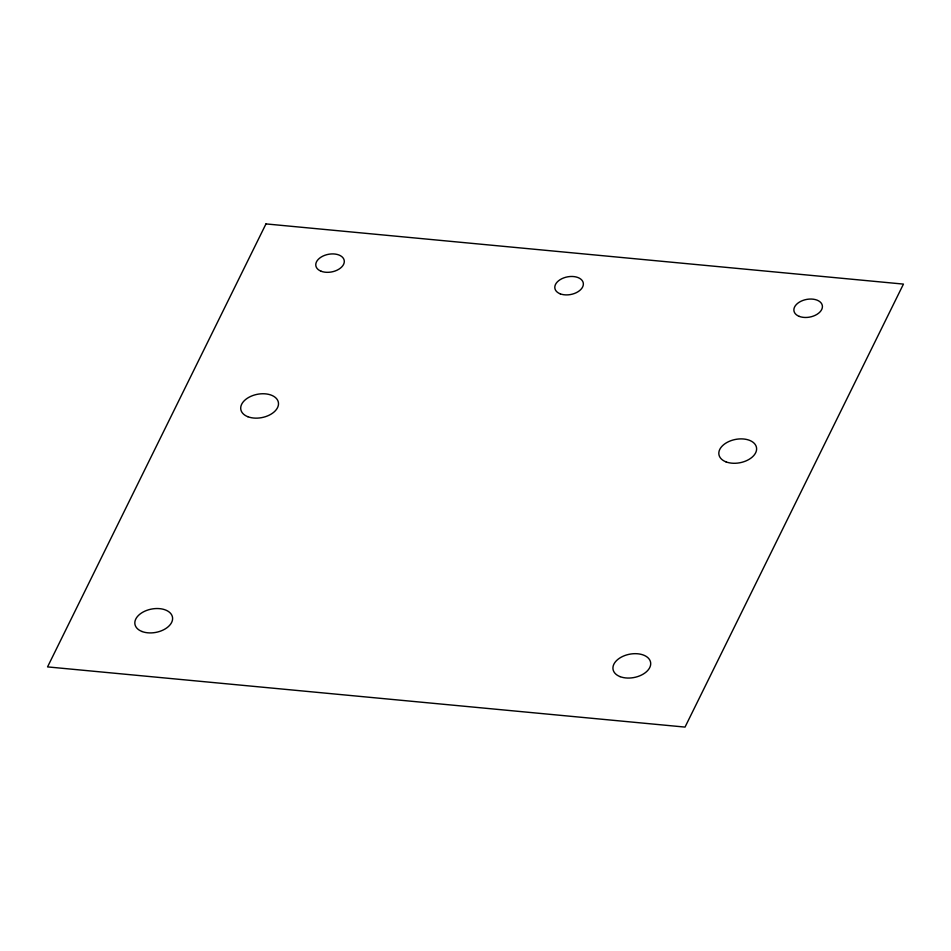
<?xml version="1.0" encoding="UTF-8"?>
<svg xmlns="http://www.w3.org/2000/svg" width="951" height="951" viewBox="0 0 951 951"><rect width="100%" height="100%" fill="white"/><g stroke="black" fill="none" stroke-linecap="round" stroke-linejoin="round"><path stroke-width="1.43" d="M265.971 223.913L47.55 666.901L685.029 727.087L903.45 284.099L265.971 223.913M321.176 271.261A14.431 8.963 -10.9 0 0 344.155 262.797A14.431 8.963 -10.9 0 0 324.778 255.308A14.431 8.963 -10.9 0 0 321.176 271.261M247.878 416.728A19.103 11.864 -10.9 0 0 278.298 405.518A19.103 11.864 -10.9 0 0 252.645 395.604A19.103 11.864 -10.9 0 0 247.878 416.728M725.993 461.865A19.103 11.864 -10.9 0 0 756.414 450.655A19.103 11.864 -10.9 0 0 730.76 440.741A19.103 11.864 -10.9 0 0 725.993 461.865M560.222 293.835A14.431 8.963 -10.9 0 0 583.213 285.359A14.431 8.963 -10.9 0 0 563.824 277.87A14.431 8.963 -10.9 0 0 560.222 293.835M799.28 316.398A14.431 8.963 -10.9 0 0 822.27 307.934A14.431 8.963 -10.9 0 0 802.882 300.445A14.431 8.963 -10.9 0 0 799.28 316.398M141.984 631.5A19.103 11.864 -10.9 0 0 172.404 620.302A19.103 11.864 -10.9 0 0 146.751 610.387A19.103 11.864 -10.9 0 0 141.984 631.5M620.088 676.637A19.103 11.864 -10.9 0 0 650.508 665.438A19.103 11.864 -10.9 0 0 624.855 655.524A19.103 11.864 -10.9 0 0 620.088 676.637"/></g></svg>
